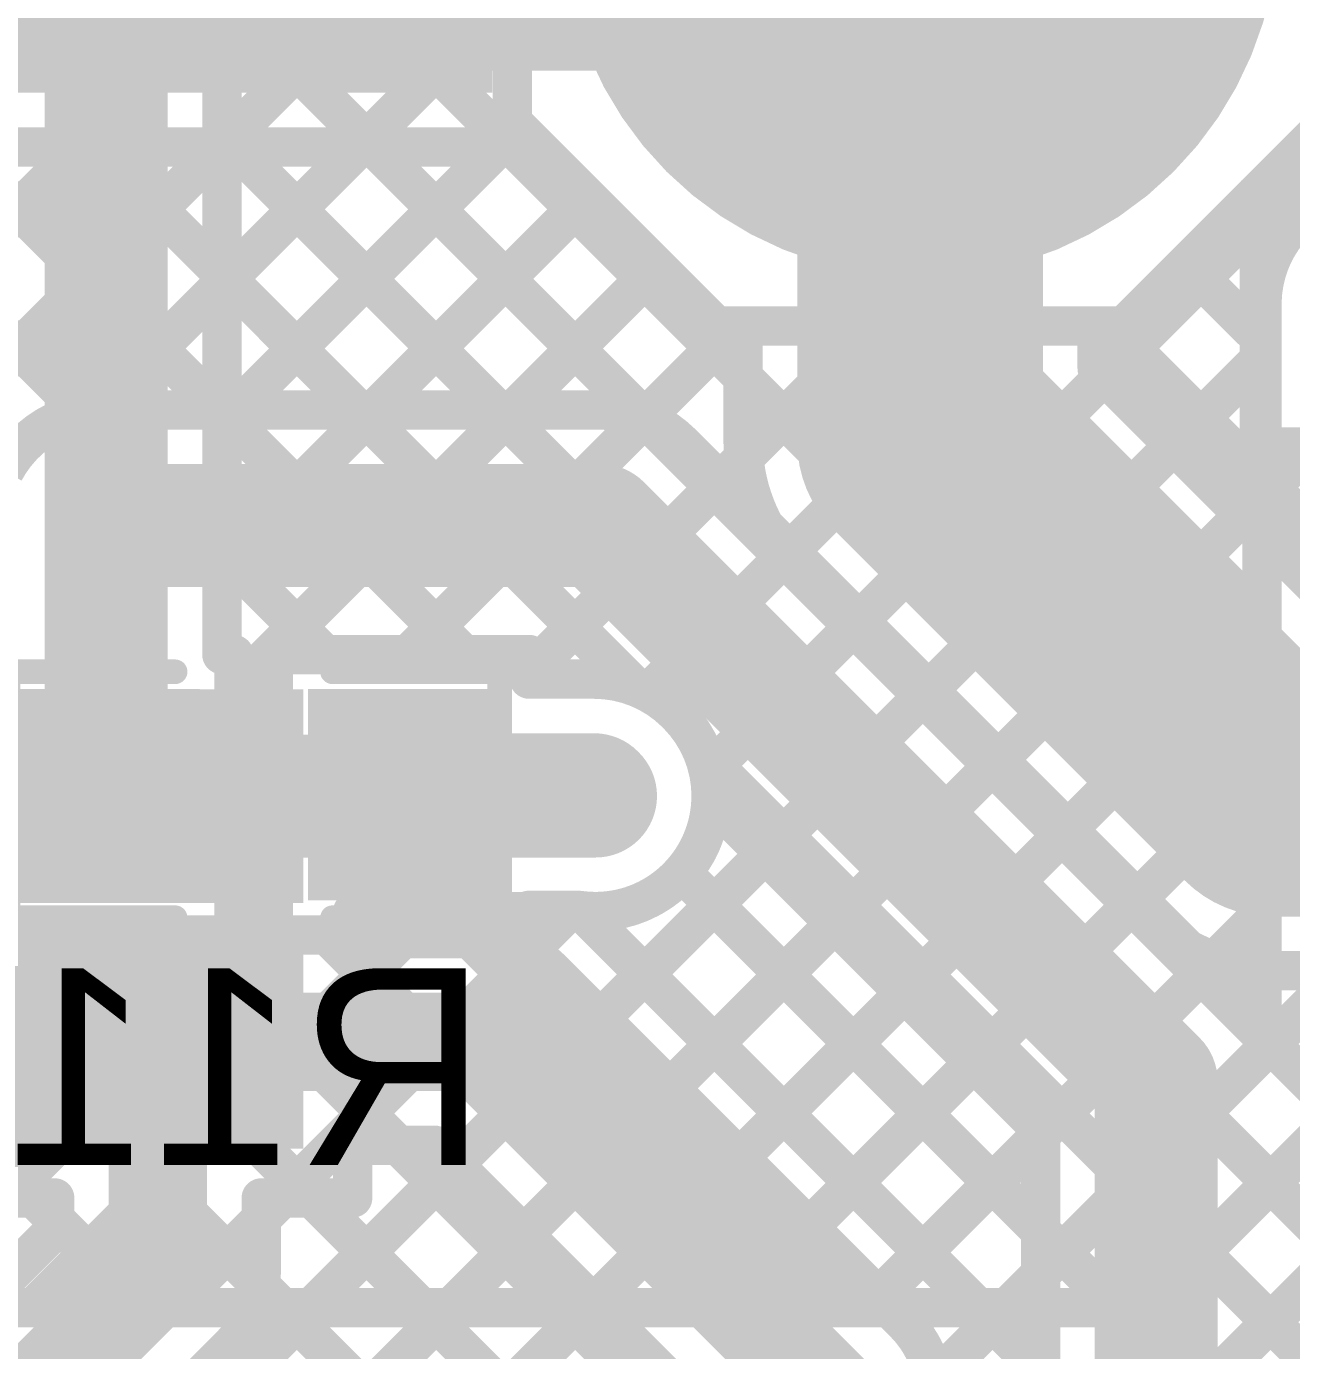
# Model space of a CAD drawing. Header units: millimetres. Extents: x 0.84 to 3.69, y 1.83 to 3.72.
# Drawn here: x 2.9573 to 3.2145, y 2.3843 to 2.6535 of the extents above; entities that cross this region are included whole.
import ezdxf

# ---------------------------------------------------------------- set-up
doc = ezdxf.new("R2010")
doc.units = ezdxf.units.MM
doc.header["$MEASUREMENT"] = 0
for name, color, linetype in [('BottomLayer', 5, 'Continuous'), ('BottomOverlay', 54, 'Continuous'), ('BottomPaste', 16, 'Continuous'), ('BottomSolder', 6, 'Continuous'), ('MultiLayer', 9, 'Continuous'), ('PadHoleLayer', 156, 'Continuous'), ('TopLayer', 1, 'Continuous'), ('TopOverlay', 2, 'Continuous'), ('TopPaste', 8, 'Continuous'), ('TopSolder', 216, 'Continuous'), ('ViaHoleLayer', 16, 'Continuous')]:
    doc.layers.add(name, color=color, linetype=linetype)

# ---------------------------------------------------------------- blocks, each defined once
blk = doc.blocks.new('PS2801C_1_F3_A_15')
at = {"layer": 'TopLayer'}
for points in [[(-0.14961, 0.00728), (-0.09843, 0.00728), (-0.14961, 0.04272), (-0.09843, 0.04272)], [(0.09843, 0.00728), (0.14961, 0.00728), (0.09843, 0.04272), (0.14961, 0.04272)], [(-0.14961, -0.04272), (-0.09843, -0.04272), (-0.14961, -0.00728), (-0.09843, -0.00728)], [(0.09843, -0.04272), (0.14961, -0.04272), (0.09843, -0.00728), (0.14961, -0.00728)]]:
    blk.add_solid(points, dxfattribs=at)
at = {"layer": 'TopOverlay'}
for points, const_width in [([(-0.14002, 0.053, 1), (-0.14843, 0.053, 1)], 0.005), ([(-0.07547, 0.057, 1), (-0.07297, 0.057, 1)], 0.0025), ([(0.07753, 0.057, 1), (0.08003, 0.057, 1)], 0.0025), ([(-0.14968, 0.053, 1), (-0.14718, 0.053, 1)], 0.0025), ([(-0.14127, 0.053, 1), (-0.13877, 0.053, 1)], 0.0025), ([(-0.07547, -0.057, 1), (-0.07297, -0.057, 1)], 0.0025), ([(0.07753, -0.057, 1), (0.08003, -0.057, 1)], 0.0025)]:
    blk.add_lwpolyline(points, format="xyb", close=True, dxfattribs=dict(at, const_width=const_width))
at = {"layer": 'TopOverlay', "const_width": 0.005}
for points in [[(-0.07422, 0.057), (0.07878, 0.057)], [(-0.07422, -0.057), (0.07878, -0.057)]]:
    blk.add_lwpolyline(points, dxfattribs=at)
at = {"layer": 'TopPaste'}
for points in [[(-0.14961, 0.00728), (-0.09843, 0.00728), (-0.14961, 0.04272), (-0.09843, 0.04272)], [(0.09843, 0.00728), (0.14961, 0.00728), (0.09843, 0.04272), (0.14961, 0.04272)], [(-0.14961, -0.04272), (-0.09843, -0.04272), (-0.14961, -0.00728), (-0.09843, -0.00728)], [(0.09843, -0.04272), (0.14961, -0.04272), (0.09843, -0.00728), (0.14961, -0.00728)]]:
    blk.add_solid(points, dxfattribs=at)
at = {"layer": 'TopSolder'}
for points in [[(-0.15361, 0.00328), (-0.09443, 0.00328), (-0.15361, 0.04672), (-0.09443, 0.04672)], [(0.09443, 0.00328), (0.15361, 0.00328), (0.09443, 0.04672), (0.15361, 0.04672)], [(-0.15361, -0.04672), (-0.09443, -0.04672), (-0.15361, -0.00328), (-0.09443, -0.00328)], [(0.09443, -0.04672), (0.15361, -0.04672), (0.09443, -0.00328), (0.15361, -0.00328)]]:
    blk.add_solid(points, dxfattribs=at)
blk = doc.blocks.new('PS2801C_1_F3_A_16')
at = {"layer": 'TopLayer'}
for points in [[(-0.14961, 0.00728), (-0.09843, 0.00728), (-0.14961, 0.04272), (-0.09843, 0.04272)], [(0.09843, 0.00728), (0.14961, 0.00728), (0.09843, 0.04272), (0.14961, 0.04272)], [(-0.14961, -0.04272), (-0.09843, -0.04272), (-0.14961, -0.00728), (-0.09843, -0.00728)], [(0.09843, -0.04272), (0.14961, -0.04272), (0.09843, -0.00728), (0.14961, -0.00728)]]:
    blk.add_solid(points, dxfattribs=at)
at = {"layer": 'TopOverlay'}
for points, const_width in [([(-0.14002, 0.053, 1), (-0.14843, 0.053, 1)], 0.005), ([(-0.07547, 0.057, 1), (-0.07297, 0.057, 1)], 0.0025), ([(0.07753, 0.057, 1), (0.08003, 0.057, 1)], 0.0025), ([(-0.14968, 0.053, 1), (-0.14718, 0.053, 1)], 0.0025), ([(-0.14127, 0.053, 1), (-0.13877, 0.053, 1)], 0.0025), ([(-0.07547, -0.057, 1), (-0.07297, -0.057, 1)], 0.0025), ([(0.07753, -0.057, 1), (0.08003, -0.057, 1)], 0.0025)]:
    blk.add_lwpolyline(points, format="xyb", close=True, dxfattribs=dict(at, const_width=const_width))
at = {"layer": 'TopOverlay', "const_width": 0.005}
for points in [[(-0.07422, 0.057), (0.07878, 0.057)], [(-0.07422, -0.057), (0.07878, -0.057)]]:
    blk.add_lwpolyline(points, dxfattribs=at)
at = {"layer": 'TopPaste'}
for points in [[(-0.14961, 0.00728), (-0.09843, 0.00728), (-0.14961, 0.04272), (-0.09843, 0.04272)], [(0.09843, 0.00728), (0.14961, 0.00728), (0.09843, 0.04272), (0.14961, 0.04272)], [(-0.14961, -0.04272), (-0.09843, -0.04272), (-0.14961, -0.00728), (-0.09843, -0.00728)], [(0.09843, -0.04272), (0.14961, -0.04272), (0.09843, -0.00728), (0.14961, -0.00728)]]:
    blk.add_solid(points, dxfattribs=at)
at = {"layer": 'TopSolder'}
for points in [[(-0.15361, 0.00328), (-0.09443, 0.00328), (-0.15361, 0.04672), (-0.09443, 0.04672)], [(0.09443, 0.00328), (0.15361, 0.00328), (0.09443, 0.04672), (0.15361, 0.04672)], [(-0.15361, -0.04672), (-0.09443, -0.04672), (-0.15361, -0.00328), (-0.09443, -0.00328)], [(0.09443, -0.04672), (0.15361, -0.04672), (0.09443, -0.00328), (0.15361, -0.00328)]]:
    blk.add_solid(points, dxfattribs=at)
blk = doc.blocks.new('R__0603_B_21')
at = {"layer": 'BottomLayer'}
for points in [[(-0.045, 0.0175), (-0.045, -0.0175), (-0.015, 0.0175), (-0.015, -0.0175)], [(0.015, 0.0175), (0.015, -0.0175), (0.045, 0.0175), (0.045, -0.0175)]]:
    blk.add_solid(points, dxfattribs=at)
at = {"layer": 'BottomOverlay', "const_width": 0.005}
for points in [[(-0.05, -0.025), (-0.05, 0.025)], [(-0.05, 0.025), (-0.016, 0.025)], [(0.016, 0.025), (0.05, 0.025)], [(0.05, -0.025), (0.05, 0.025)], [(-0.05, -0.025), (-0.016, -0.025)], [(0.016, -0.025), (0.05, -0.025)]]:
    blk.add_lwpolyline(points, dxfattribs=at)
at = {"layer": 'BottomOverlay', "const_width": 0.0025}
for points in [[(-0.05125, 0.025, 1), (-0.04875, 0.025, 1)], [(-0.05125, 0.025, 1), (-0.04875, 0.025, 1)], [(-0.01725, 0.025, 1), (-0.01475, 0.025, 1)], [(0.01475, 0.025, 1), (0.01725, 0.025, 1)], [(0.04875, 0.025, 1), (0.05125, 0.025, 1)], [(0.04875, 0.025, 1), (0.05125, 0.025, 1)], [(-0.05125, -0.025, 1), (-0.04875, -0.025, 1)], [(-0.05125, -0.025, 1), (-0.04875, -0.025, 1)], [(-0.01725, -0.025, 1), (-0.01475, -0.025, 1)], [(0.01475, -0.025, 1), (0.01725, -0.025, 1)], [(0.04875, -0.025, 1), (0.05125, -0.025, 1)], [(0.04875, -0.025, 1), (0.05125, -0.025, 1)]]:
    blk.add_lwpolyline(points, format="xyb", close=True, dxfattribs=at)
at = {"layer": 'BottomPaste'}
for points in [[(-0.045, 0.0175), (-0.045, -0.0175), (-0.015, 0.0175), (-0.015, -0.0175)], [(0.015, 0.0175), (0.015, -0.0175), (0.045, 0.0175), (0.045, -0.0175)]]:
    blk.add_solid(points, dxfattribs=at)
at = {"layer": 'BottomSolder'}
for points in [[(-0.049, 0.0215), (-0.049, -0.0215), (-0.011, 0.0215), (-0.011, -0.0215)], [(0.011, 0.0215), (0.011, -0.0215), (0.049, 0.0215), (0.049, -0.0215)]]:
    blk.add_solid(points, dxfattribs=at)

msp = doc.modelspace()

# ---------------------------------------------------------------- linework, layer by layer
at = {"layer": 'BottomLayer'}
for points, const_width in [([(2.97351, 2.552), (2.97351, 2.73127)], 0.025), ([(2.99701, 2.552), (2.99701, 2.70277)], 0.008), ([(3.01065, 2.70277), (3.0561, 2.65732)], 0.008), ([(3.0561, 2.63405), (3.0561, 2.70277)], 0.008), ([(3.139, 2.569), (3.139, 2.6755)], 0.05), ([(2.99701, 2.62931), (3.0561, 2.68841)], 0.008), ([(2.99701, 2.68813), (3.103, 2.58214)], 0.008), ([(2.99701, 2.60103), (3.0561, 2.66012)], 0.008), ([(2.99701, 2.65984), (3.32485, 2.332)], 0.008), ([(2.99701, 2.57274), (3.05721, 2.63294)], 0.008), ([(3.0561, 2.63405), (3.09755, 2.5926)], 0.008), ([(2.99701, 2.63156), (3.29936, 2.32921)], 0.008), ([(2.99701, 2.54446), (3.07135, 2.6188)], 0.008), ([(3.18045, 2.5926), (3.208, 2.62015)], 0.008), ([(3.208, 2.568), (3.208, 2.62015)], 0.008), ([(3.17644, 2.58247), (3.208, 2.61403)], 0.008), ([(3.19306, 2.60521), (3.208, 2.59028)], 0.008), ([(2.99701, 2.60328), (3.08103, 2.51926)], 0.008), ([(2.99951, 2.51868), (3.08549, 2.60466)], 0.008), ([(3.03489, 2.52577), (3.10172, 2.5926)], 0.008), ([(3.09755, 2.5926), (3.103, 2.5926)], 0.008), ([(3.103, 2.569), (3.103, 2.5926)], 0.008), ([(3.175, 2.5926), (3.18045, 2.5926)], 0.008), ([(3.175, 2.58391), (3.175, 2.5926)], 0.008), ([(3.17739, 2.5926), (3.23649, 2.5335)], 0.008), ([(3.139, 2.569), (3.2105, 2.4975)], 0.05), ([(3.175, 2.58391), (3.22541, 2.5335)], 0.008), ([(3.19058, 2.56833), (3.208, 2.58574)], 0.008), ([(2.99701, 2.57499), (3.04623, 2.52577)], 0.008), ([(3.20473, 2.55419), (3.21854, 2.568)], 0.008), ([(3.208, 2.568), (3.293, 2.568)], 0.008), ([(3.05951, 2.52211), (3.10315, 2.56574)], 0.008), ([(2.97351, 2.49727), (2.97351, 2.552)], 0.025), ([(2.99701, 2.52577), (2.99701, 2.552)], 0.008), ([(2.99701, 2.54671), (3.01795, 2.52577)], 0.008), ([(3.08373, 2.51804), (3.11148, 2.54579)], 0.008), ([(3.11359, 2.5435), (3.185, 2.47209)], 0.008), ([(3.09596, 2.50199), (3.12553, 2.53156)], 0.008), ([(2.99951, 2.46877), (2.99951, 2.52577)], 0.008), ([(3.00751, 2.52577), (3.05951, 2.52577)], 0.008), ([(3.00751, 2.46877), (3.00751, 2.52577)], 0.008), ([(3.05951, 2.52077), (3.05951, 2.52577)], 0.008), ([(3.05951, 2.52077), (3.07273, 2.52077)], 0.008), ([(2.99951, 2.51592), (3.00751, 2.50792)], 0.008), ([(3.01526, 2.393), (3.13967, 2.51742)], 0.008), ([(3.2105, 2.4975), (3.431, 2.4975)], 0.05), ([(3.03351, 2.49727), (3.07273, 2.49727)], 0.025), ([(3.07273, 2.49727), (3.073, 2.497)], 0.025), ([(3.09499, 2.5053), (3.27129, 2.32899)], 0.008), ([(3.04354, 2.393), (3.15381, 2.50327)], 0.008), ([(2.99951, 2.49039), (3.00751, 2.49839)], 0.008), ([(3.07182, 2.393), (3.16796, 2.48913)], 0.008), ([(2.99951, 2.48764), (3.00751, 2.47964)], 0.008), ([(3.09059, 2.48141), (3.179, 2.393)], 0.008), ([(2.98697, 2.393), (3.06774, 2.47377)], 0.008), ([(3.05951, 2.47377), (3.06944, 2.47377)], 0.008), ([(3.05951, 2.46877), (3.05951, 2.47377)], 0.008), ([(3.07003, 2.47369), (3.15072, 2.393)], 0.008), ([(3.10011, 2.393), (3.1821, 2.47499)], 0.008), ([(2.9304, 2.393), (3.00751, 2.47011)], 0.008), ([(2.95732, 2.46877), (2.99951, 2.46877)], 0.008), ([(2.95869, 2.393), (3.03446, 2.46877)], 0.008), ([(2.96181, 2.46877), (3.03758, 2.393)], 0.008), ([(2.96618, 2.45706), (2.97789, 2.46877)], 0.008), ([(2.99009, 2.46877), (3.06586, 2.393)], 0.008), ([(3.00751, 2.46877), (3.05951, 2.46877)], 0.008), ([(3.01838, 2.46877), (3.09415, 2.393)], 0.008), ([(3.04666, 2.46877), (3.12243, 2.393)], 0.008), ([(3.12839, 2.393), (3.19883, 2.46344)], 0.008), ([(3.15668, 2.393), (3.22518, 2.4615)], 0.008), ([(3.18412, 2.39216), (3.25346, 2.4615)], 0.008), ([(3.19944, 2.37919), (3.28175, 2.4615)], 0.008), ([(3.2105, 2.4615), (3.41144, 2.4615)], 0.008), ([(2.94202, 2.44798), (2.96383, 2.44798)], 0.01), ([(2.96535, 2.43695), (3.0093, 2.393)], 0.008), ([(2.95043, 2.42358), (2.98101, 2.393)], 0.008), ([(2.75137, 2.393), (3.179, 2.393)], 0.008), ([(3.19033, 2.3883), (3.25093, 2.32769)], 0.008)]:
    msp.add_lwpolyline(points, dxfattribs=dict(at, const_width=const_width))
for points, const_width in [([(3.10455, 2.6755, 1), (3.17345, 2.6755, 1)], 0.0689), ([(3.1265, 2.6755, 1), (3.1515, 2.6755, 1)], 0.025), ([(3.0541, 2.65732, 1), (3.0581, 2.65732, 1)], 0.004), ([(3.0541, 2.63405, 1), (3.0581, 2.63405, 1)], 0.004), ([(3.0541, 2.63405, 1), (3.0581, 2.63405, 1)], 0.004), ([(3.05521, 2.63294, 1), (3.05921, 2.63294, 1)], 0.004), ([(2.99501, 2.63156, 1), (2.99901, 2.63156, 1)], 0.004), ([(2.99501, 2.62931, 1), (2.99901, 2.62931, 1)], 0.004), ([(3.06935, 2.6188, 1), (3.07335, 2.6188, 1)], 0.004), ([(3.206, 2.62015, 1), (3.21, 2.62015, 1)], 0.004), ([(3.206, 2.62015, 1), (3.21, 2.62015, 1)], 0.004), ([(3.206, 2.61403, 1), (3.21, 2.61403, 1)], 0.004), ([(3.19106, 2.60521, 1), (3.19506, 2.60521, 1)], 0.004), ([(2.99501, 2.60328, 1), (2.99901, 2.60328, 1)], 0.004), ([(3.08349, 2.60466, 1), (3.08749, 2.60466, 1)], 0.004), ([(2.99501, 2.60103, 1), (2.99901, 2.60103, 1)], 0.004), ([(3.09555, 2.5926, 1), (3.09955, 2.5926, 1)], 0.004), ([(3.09555, 2.5926, 1), (3.09955, 2.5926, 1)], 0.004), ([(3.09972, 2.5926, 1), (3.10372, 2.5926, 1)], 0.004), ([(3.101, 2.5926, 1), (3.105, 2.5926, 1)], 0.004), ([(3.101, 2.5926, 1), (3.105, 2.5926, 1)], 0.004), ([(3.173, 2.5926, 1), (3.177, 2.5926, 1)], 0.004), ([(3.173, 2.5926, 1), (3.177, 2.5926, 1)], 0.004), ([(3.17539, 2.5926, 1), (3.17939, 2.5926, 1)], 0.004), ([(3.17845, 2.5926, 1), (3.18245, 2.5926, 1)], 0.004), ([(3.17845, 2.5926, 1), (3.18245, 2.5926, 1)], 0.004), ([(3.1265, 2.569, 1), (3.1515, 2.569, 1)], 0.025), ([(3.1265, 2.569, 1), (3.1515, 2.569, 1)], 0.025), ([(3.206, 2.59028, 1), (3.21, 2.59028, 1)], 0.004), ([(3.173, 2.58391, 1), (3.177, 2.58391, 1)], 0.004), ([(3.173, 2.58391, 1), (3.177, 2.58391, 1)], 0.004), ([(3.206, 2.58574, 1), (3.21, 2.58574, 1)], 0.004), ([(3.101, 2.58214, 1), (3.105, 2.58214, 1)], 0.004), ([(3.17444, 2.58247, 1), (3.17844, 2.58247, 1)], 0.004), ([(2.99501, 2.57499, 1), (2.99901, 2.57499, 1)], 0.004), ([(2.99501, 2.57274, 1), (2.99901, 2.57274, 1)], 0.004), ([(3.101, 2.569, 1), (3.105, 2.569, 1)], 0.004), ([(3.101, 2.569, 1), (3.105, 2.569, 1)], 0.004), ([(3.101, 2.569, 1), (3.105, 2.569, 1)], 0.004), ([(3.18858, 2.56833, 1), (3.19258, 2.56833, 1)], 0.004), ([(3.206, 2.568, 1), (3.21, 2.568, 1)], 0.004), ([(3.206, 2.568, 1), (3.21, 2.568, 1)], 0.004), ([(3.10115, 2.56574, 1), (3.10515, 2.56574, 1)], 0.004), ([(2.96726, 2.552, 1), (2.97976, 2.552, 1)], 0.0125), ([(2.96726, 2.552, 1), (2.97976, 2.552, 1)], 0.0125), ([(2.9676, 2.552, 1), (2.97942, 2.552, 1)], 0.01181), ([(3.20273, 2.55419, 1), (3.20673, 2.55419, 1)], 0.004), ([(2.99501, 2.552, 1), (2.99901, 2.552, 1)], 0.004), ([(2.99501, 2.552, 1), (2.99901, 2.552, 1)], 0.004), ([(2.99501, 2.54671, 1), (2.99901, 2.54671, 1)], 0.004), ([(3.10948, 2.54579, 1), (3.11348, 2.54579, 1)], 0.004), ([(2.99501, 2.54446, 1), (2.99901, 2.54446, 1)], 0.004), ([(3.11154, 2.54354, 1), (3.11554, 2.54354, 1)], 0.004), ([(3.11159, 2.5435, 1), (3.11559, 2.5435, 1)], 0.004), ([(3.11159, 2.5435, 1), (3.11559, 2.5435, 1)], 0.004), ([(3.12353, 2.53156, 1), (3.12753, 2.53156, 1)], 0.004), ([(2.99501, 2.52577, 1), (2.99901, 2.52577, 1)], 0.004), ([(2.99751, 2.52577, 1), (3.00151, 2.52577, 1)], 0.004), ([(3.00551, 2.52577, 1), (3.00951, 2.52577, 1)], 0.004), ([(3.00551, 2.52577, 1), (3.00951, 2.52577, 1)], 0.004), ([(3.01595, 2.52577, 1), (3.01995, 2.52577, 1)], 0.004), ([(3.03289, 2.52577, 1), (3.03689, 2.52577, 1)], 0.004), ([(3.04423, 2.52577, 1), (3.04823, 2.52577, 1)], 0.004), ([(3.05751, 2.52577, 1), (3.06151, 2.52577, 1)], 0.004), ([(3.05751, 2.52577, 1), (3.06151, 2.52577, 1)], 0.004), ([(3.05751, 2.52211, 1), (3.06151, 2.52211, 1)], 0.004), ([(2.99751, 2.51868, 1), (3.00151, 2.51868, 1)], 0.004), ([(3.05751, 2.52077, 1), (3.06151, 2.52077, 1)], 0.004), ([(3.05751, 2.52077, 1), (3.06151, 2.52077, 1)], 0.004), ([(3.07073, 2.52077, 1), (3.07473, 2.52077, 1)], 0.004), ([(3.07073, 2.52077, 1), (3.07473, 2.52077, 1)], 0.004), ([(3.07073, 2.52077, 1), (3.07473, 2.52077, 1)], 0.004), ([(3.07903, 2.51926, 1), (3.08303, 2.51926, 1)], 0.004), ([(2.99751, 2.51592, 1), (3.00151, 2.51592, 1)], 0.004), ([(3.08173, 2.51804, 1), (3.08573, 2.51804, 1)], 0.004), ([(3.13767, 2.51742, 1), (3.14167, 2.51742, 1)], 0.004), ([(3.198, 2.4975, 1), (3.223, 2.4975, 1)], 0.025), ([(3.198, 2.4975, 1), (3.223, 2.4975, 1)], 0.025), ([(3.08735, 2.51389, 1), (3.09135, 2.51389, 1)], 0.004), ([(3.08735, 2.51389, 1), (3.09135, 2.51389, 1)], 0.004), ([(3.08762, 2.51362, 1), (3.09162, 2.51362, 1)], 0.004), ([(3.00551, 2.50792, 1), (3.00951, 2.50792, 1)], 0.004), ([(2.96726, 2.49727, 1), (2.97976, 2.49727, 1)], 0.0125), ([(3.02726, 2.49727, 1), (3.03976, 2.49727, 1)], 0.0125), ([(3.06648, 2.49727, 1), (3.07898, 2.49727, 1)], 0.0125), ([(3.06648, 2.49727, 1), (3.07898, 2.49727, 1)], 0.0125), ([(3.06675, 2.497, 1), (3.07925, 2.497, 1)], 0.0125), ([(3.09299, 2.5053, 1), (3.09699, 2.5053, 1)], 0.004), ([(3.06709, 2.497, 1), (3.07891, 2.497, 1)], 0.01181), ([(3.15181, 2.50327, 1), (3.15581, 2.50327, 1)], 0.004), ([(3.09396, 2.50199, 1), (3.09796, 2.50199, 1)], 0.004), ([(3.00551, 2.49839, 1), (3.00951, 2.49839, 1)], 0.004), ([(3.0945, 2.497, 1), (3.0985, 2.497, 1)], 0.004), ([(3.0945, 2.497, 1), (3.0985, 2.497, 1)], 0.004), ([(2.99751, 2.49039, 1), (3.00151, 2.49039, 1)], 0.004), ([(3.16596, 2.48913, 1), (3.16996, 2.48913, 1)], 0.004), ([(2.99751, 2.48764, 1), (3.00151, 2.48764, 1)], 0.004), ([(3.08859, 2.48141, 1), (3.09259, 2.48141, 1)], 0.004), ([(3.00551, 2.47964, 1), (3.00951, 2.47964, 1)], 0.004), ([(3.05751, 2.47377, 1), (3.06151, 2.47377, 1)], 0.004), ([(3.05751, 2.47377, 1), (3.06151, 2.47377, 1)], 0.004), ([(3.06574, 2.47377, 1), (3.06974, 2.47377, 1)], 0.004), ([(3.06744, 2.47377, 1), (3.07144, 2.47377, 1)], 0.004), ([(3.06744, 2.47377, 1), (3.07144, 2.47377, 1)], 0.004), ([(3.06803, 2.47369, 1), (3.07203, 2.47369, 1)], 0.004), ([(3.1801, 2.47499, 1), (3.1841, 2.47499, 1)], 0.004), ([(3.183, 2.47209, 1), (3.187, 2.47209, 1)], 0.004), ([(3.183, 2.47209, 1), (3.187, 2.47209, 1)], 0.004), ([(3.18304, 2.47204, 1), (3.18704, 2.47204, 1)], 0.004), ([(2.95532, 2.46877, 1), (2.95932, 2.46877, 1)], 0.004), ([(2.95532, 2.46877, 1), (2.95932, 2.46877, 1)], 0.004), ([(2.95981, 2.46877, 1), (2.96381, 2.46877, 1)], 0.004), ([(2.97589, 2.46877, 1), (2.97989, 2.46877, 1)], 0.004), ([(2.98809, 2.46877, 1), (2.99209, 2.46877, 1)], 0.004), ([(2.99751, 2.46877, 1), (3.00151, 2.46877, 1)], 0.004), ([(2.99751, 2.46877, 1), (3.00151, 2.46877, 1)], 0.004), ([(3.00551, 2.47011, 1), (3.00951, 2.47011, 1)], 0.004), ([(3.00551, 2.46877, 1), (3.00951, 2.46877, 1)], 0.004), ([(3.00551, 2.46877, 1), (3.00951, 2.46877, 1)], 0.004), ([(3.01638, 2.46877, 1), (3.02038, 2.46877, 1)], 0.004), ([(3.03246, 2.46877, 1), (3.03646, 2.46877, 1)], 0.004), ([(3.04466, 2.46877, 1), (3.04866, 2.46877, 1)], 0.004), ([(3.05751, 2.46877, 1), (3.06151, 2.46877, 1)], 0.004), ([(3.05751, 2.46877, 1), (3.06151, 2.46877, 1)], 0.004), ([(3.19684, 2.46344, 1), (3.20084, 2.46344, 1)], 0.004), ([(3.2085, 2.4615, 1), (3.2125, 2.4615, 1)], 0.004), ([(3.2085, 2.4615, 1), (3.2125, 2.4615, 1)], 0.004), ([(3.2085, 2.4615, 1), (3.2125, 2.4615, 1)], 0.004), ([(2.96418, 2.45706, 1), (2.96818, 2.45706, 1)], 0.004), ([(2.96133, 2.44798, 1), (2.96633, 2.44798, 1)], 0.005), ([(2.96583, 2.44798, 1), (2.96983, 2.44798, 1)], 0.004), ([(2.96583, 2.44798, 1), (2.96983, 2.44798, 1)], 0.004), ([(2.96335, 2.43695, 1), (2.96735, 2.43695, 1)], 0.004), ([(2.95669, 2.393, 1), (2.96069, 2.393, 1)], 0.004), ([(2.97901, 2.393, 1), (2.98301, 2.393, 1)], 0.004), ([(2.98497, 2.393, 1), (2.98897, 2.393, 1)], 0.004), ([(3.0073, 2.393, 1), (3.0113, 2.393, 1)], 0.004), ([(3.01326, 2.393, 1), (3.01726, 2.393, 1)], 0.004), ([(3.03558, 2.393, 1), (3.03958, 2.393, 1)], 0.004), ([(3.04154, 2.393, 1), (3.04554, 2.393, 1)], 0.004), ([(3.06386, 2.393, 1), (3.06786, 2.393, 1)], 0.004), ([(3.06982, 2.393, 1), (3.07382, 2.393, 1)], 0.004), ([(3.09215, 2.393, 1), (3.09615, 2.393, 1)], 0.004), ([(3.09811, 2.393, 1), (3.10211, 2.393, 1)], 0.004), ([(3.12043, 2.393, 1), (3.12443, 2.393, 1)], 0.004), ([(3.12639, 2.393, 1), (3.13039, 2.393, 1)], 0.004), ([(3.14872, 2.393, 1), (3.15272, 2.393, 1)], 0.004), ([(3.15468, 2.393, 1), (3.15868, 2.393, 1)], 0.004), ([(3.177, 2.393, 1), (3.181, 2.393, 1)], 0.004), ([(3.177, 2.393, 1), (3.181, 2.393, 1)], 0.004), ([(3.177, 2.393, 1), (3.181, 2.393, 1)], 0.004), ([(3.177, 2.393, 1), (3.181, 2.393, 1)], 0.004), ([(3.18212, 2.39216, 1), (3.18612, 2.39216, 1)], 0.004), ([(3.18831, 2.38831, 1), (3.19231, 2.38831, 1)], 0.004), ([(3.18833, 2.3883, 1), (3.19233, 2.3883, 1)], 0.004), ([(3.18833, 2.3883, 1), (3.19233, 2.3883, 1)], 0.004)]:
    msp.add_lwpolyline(points, format="xyb", close=True, dxfattribs=dict(at, const_width=const_width))
at = {"layer": 'BottomLayer', "const_width": 0.008}
for points in [[(3.11354, 2.54354, -0.198912), (3.103, 2.569)], [(3.11359, 2.5435, -0.199396), (3.103, 2.569)], [(3.07273, 2.52077, -0.198912), (3.08935, 2.51389)], [(3.07273, 2.52077, -0.198912), (3.08935, 2.51389)], [(3.08962, 2.51362, -0.198912), (3.0965, 2.497)], [(3.0965, 2.497, -0.459438), (3.06944, 2.47377)], [(3.2105, 2.4615, -0.199396), (3.185, 2.47209)], [(3.2105, 2.4615, -0.198912), (3.18504, 2.47204)], [(2.95732, 2.46877, -0.238456), (2.96783, 2.44798)], [(2.96783, 2.44798, -0.522084), (2.93307, 2.42377)], [(3.179, 2.393, -0.199231), (3.19033, 2.3883)], [(3.179, 2.393, -0.198912), (3.19031, 2.38831)]]:
    msp.add_lwpolyline(points, format="xyb", dxfattribs=at)
at = {"layer": 'BottomSolder'}
for points, const_width in [([(3.10255, 2.6755, 1), (3.17545, 2.6755, 1)], 0.0729), ([(2.96856, 2.552, 1), (2.97846, 2.552, 1)], 0.00991), ([(3.06805, 2.497, 1), (3.07795, 2.497, 1)], 0.00991)]:
    msp.add_lwpolyline(points, format="xyb", close=True, dxfattribs=dict(at, const_width=const_width))
at = {"layer": 'MultiLayer'}
for points, const_width in [([(3.10455, 2.6755, 1), (3.17345, 2.6755, 1)], 0.0689), ([(2.9676, 2.552, 1), (2.97942, 2.552, 1)], 0.01181), ([(3.06709, 2.497, 1), (3.07891, 2.497, 1)], 0.01181)]:
    msp.add_lwpolyline(points, format="xyb", close=True, dxfattribs=dict(at, const_width=const_width))
at = {"layer": 'PadHoleLayer', "const_width": 0.04921}
msp.add_lwpolyline([(3.11439, 2.6755, 1), (3.16361, 2.6755, 1)], format="xyb", close=True, dxfattribs=at)
at = {"layer": 'TopLayer'}
for points, const_width in [([(3.10455, 2.6755, 1), (3.17345, 2.6755, 1)], 0.0689), ([(2.98302, 2.6695, 1), (3.00802, 2.6695, 1)], 0.025), ([(3.1265, 2.6695, 1), (3.1515, 2.6695, 1)], 0.025), ([(2.96641, 2.629, 1), (2.97041, 2.629, 1)], 0.004), ([(2.96929, 2.629, 1), (2.97329, 2.629, 1)], 0.004), ([(2.9947, 2.629, 1), (2.9987, 2.629, 1)], 0.004), ([(2.99757, 2.629, 1), (3.00157, 2.629, 1)], 0.004), ([(3.02298, 2.629, 1), (3.02698, 2.629, 1)], 0.004), ([(3.02585, 2.629, 1), (3.02985, 2.629, 1)], 0.004), ([(3.05127, 2.629, 1), (3.05527, 2.629, 1)], 0.004), ([(3.05414, 2.629, 1), (3.05814, 2.629, 1)], 0.004), ([(3.05915, 2.629, 1), (3.06315, 2.629, 1)], 0.004), ([(3.05915, 2.629, 1), (3.06315, 2.629, 1)], 0.004), ([(3.06935, 2.6188, 1), (3.07335, 2.6188, 1)], 0.004), ([(3.2052, 2.61936, 1), (3.2092, 2.61936, 1)], 0.004), ([(3.21338, 2.61362, 1), (3.21738, 2.61362, 1)], 0.004), ([(3.2134, 2.61363, 1), (3.2174, 2.61363, 1)], 0.004), ([(3.2134, 2.61363, 1), (3.2174, 2.61363, 1)], 0.004), ([(3.21221, 2.61235, 1), (3.21621, 2.61235, 1)], 0.004), ([(3.19106, 2.60521, 1), (3.19506, 2.60521, 1)], 0.004), ([(3.08349, 2.60466, 1), (3.08749, 2.60466, 1)], 0.004), ([(3.1365, 2.5966, 1), (3.1415, 2.5966, 1)], 0.005), ([(3.2065, 2.597, 1), (3.2105, 2.597, 1)], 0.004), ([(3.2065, 2.597, 1), (3.2105, 2.597, 1)], 0.004), ([(3.2065, 2.597, 1), (3.2105, 2.597, 1)], 0.004), ([(3.09555, 2.5926, 1), (3.09955, 2.5926, 1)], 0.004), ([(3.09555, 2.5926, 1), (3.09955, 2.5926, 1)], 0.004), ([(3.09972, 2.5926, 1), (3.10372, 2.5926, 1)], 0.004), ([(3.11882, 2.5926, 1), (3.12282, 2.5926, 1)], 0.004), ([(3.128, 2.5926, 1), (3.132, 2.5926, 1)], 0.004), ([(3.14711, 2.5926, 1), (3.15111, 2.5926, 1)], 0.004), ([(3.15629, 2.5926, 1), (3.16029, 2.5926, 1)], 0.004), ([(3.17539, 2.5926, 1), (3.17939, 2.5926, 1)], 0.004), ([(3.17845, 2.5926, 1), (3.18245, 2.5926, 1)], 0.004), ([(3.17845, 2.5926, 1), (3.18245, 2.5926, 1)], 0.004), ([(3.2065, 2.58978, 1), (3.2105, 2.58978, 1)], 0.004), ([(3.2065, 2.58624, 1), (3.2105, 2.58624, 1)], 0.004), ([(2.96938, 2.5754, 1), (2.97338, 2.5754, 1)], 0.004), ([(2.97151, 2.5755, 1), (2.97551, 2.5755, 1)], 0.004), ([(2.97151, 2.5755, 1), (2.97551, 2.5755, 1)], 0.004), ([(2.9945, 2.5755, 1), (2.9985, 2.5755, 1)], 0.004), ([(2.99777, 2.5755, 1), (3.00177, 2.5755, 1)], 0.004), ([(3.02279, 2.5755, 1), (3.02679, 2.5755, 1)], 0.004), ([(3.02605, 2.5755, 1), (3.03005, 2.5755, 1)], 0.004), ([(3.05107, 2.5755, 1), (3.05507, 2.5755, 1)], 0.004), ([(3.05433, 2.5755, 1), (3.05833, 2.5755, 1)], 0.004), ([(3.072, 2.5755, 1), (3.076, 2.5755, 1)], 0.004), ([(3.072, 2.5755, 1), (3.076, 2.5755, 1)], 0.004), ([(3.072, 2.5755, 1), (3.076, 2.5755, 1)], 0.004), ([(2.96671, 2.57501, 1), (2.97071, 2.57501, 1)], 0.004), ([(3.08088, 2.57376, 1), (3.08488, 2.57376, 1)], 0.004), ([(3.08125, 2.5736, 1), (3.08525, 2.5736, 1)], 0.004), ([(3.08862, 2.56862, 1), (3.09262, 2.56862, 1)], 0.004), ([(3.08863, 2.5686, 1), (3.09263, 2.5686, 1)], 0.004), ([(3.08863, 2.5686, 1), (3.09263, 2.5686, 1)], 0.004), ([(2.96726, 2.552, 1), (2.97976, 2.552, 1)], 0.0125), ([(2.9676, 2.552, 1), (2.97942, 2.552, 1)], 0.01181), ([(3.06775, 2.552, 1), (3.08025, 2.552, 1)], 0.0125), ([(3.06775, 2.552, 1), (3.08025, 2.552, 1)], 0.0125), ([(3.09632, 2.56092, 1), (3.10032, 2.56092, 1)], 0.004), ([(3.2065, 2.56149, 1), (3.2105, 2.56149, 1)], 0.004), ([(3.2065, 2.55796, 1), (3.2105, 2.55796, 1)], 0.004), ([(3.11046, 2.54677, 1), (3.11446, 2.54677, 1)], 0.004), ([(3.1246, 2.53263, 1), (3.1286, 2.53263, 1)], 0.004), ([(3.2065, 2.53321, 1), (3.2105, 2.53321, 1)], 0.004), ([(3.2065, 2.52968, 1), (3.2105, 2.52968, 1)], 0.004), ([(3.13874, 2.51849, 1), (3.14274, 2.51849, 1)], 0.004), ([(2.94375, 2.497, 1), (2.95625, 2.497, 1)], 0.0125), ([(2.94375, 2.497, 1), (2.95625, 2.497, 1)], 0.0125), ([(2.97777, 2.497, 1), (2.99027, 2.497, 1)], 0.0125), ([(2.97877, 2.497, 1), (2.99127, 2.497, 1)], 0.0125), ([(3.06675, 2.497, 1), (3.07925, 2.497, 1)], 0.0125), ([(3.06709, 2.497, 1), (3.07891, 2.497, 1)], 0.01181), ([(3.15289, 2.50435, 1), (3.15689, 2.50435, 1)], 0.004), ([(3.2065, 2.50492, 1), (3.2105, 2.50492, 1)], 0.004), ([(3.2065, 2.50139, 1), (3.2105, 2.50139, 1)], 0.004), ([(3.09449, 2.49628, 1), (3.09849, 2.49628, 1)], 0.004), ([(3.09449, 2.49628, 1), (3.09849, 2.49628, 1)], 0.004), ([(3.16703, 2.4902, 1), (3.17103, 2.4902, 1)], 0.004), ([(3.10551, 2.48526, 1), (3.10951, 2.48526, 1)], 0.004), ([(3.08859, 2.48141, 1), (3.09259, 2.48141, 1)], 0.004), ([(3.18117, 2.47606, 1), (3.18517, 2.47606, 1)], 0.004), ([(3.2065, 2.47664, 1), (3.2105, 2.47664, 1)], 0.004), ([(3.02161, 2.4735, 1), (3.02561, 2.4735, 1)], 0.004), ([(3.02161, 2.4735, 1), (3.02561, 2.4735, 1)], 0.004), ([(3.03719, 2.4735, 1), (3.04119, 2.4735, 1)], 0.004), ([(3.03993, 2.4735, 1), (3.04393, 2.4735, 1)], 0.004), ([(3.06547, 2.4735, 1), (3.06947, 2.4735, 1)], 0.004), ([(3.06822, 2.4735, 1), (3.07222, 2.4735, 1)], 0.004), ([(3.071, 2.4735, 1), (3.075, 2.4735, 1)], 0.004), ([(3.071, 2.4735, 1), (3.075, 2.4735, 1)], 0.004), ([(3.2065, 2.47311, 1), (3.2105, 2.47311, 1)], 0.004), ([(3.11965, 2.47111, 1), (3.12365, 2.47111, 1)], 0.004), ([(3.02161, 2.468, 1), (3.02561, 2.468, 1)], 0.004), ([(3.02161, 2.468, 1), (3.02561, 2.468, 1)], 0.004), ([(3.03169, 2.468, 1), (3.03569, 2.468, 1)], 0.004), ([(3.04543, 2.468, 1), (3.04943, 2.468, 1)], 0.004), ([(3.047, 2.468, 1), (3.051, 2.468, 1)], 0.004), ([(3.047, 2.468, 1), (3.051, 2.468, 1)], 0.004), ([(3.047, 2.468, 1), (3.051, 2.468, 1)], 0.004), ([(3.05728, 2.46531, 1), (3.06128, 2.46531, 1)], 0.004), ([(3.06185, 2.46185, 1), (3.06585, 2.46185, 1)], 0.004), ([(3.06188, 2.46181, 1), (3.06588, 2.46181, 1)], 0.004), ([(3.06188, 2.46181, 1), (3.06588, 2.46181, 1)], 0.004), ([(3.19531, 2.46192, 1), (3.19931, 2.46192, 1)], 0.004), ([(3.1338, 2.45697, 1), (3.1378, 2.45697, 1)], 0.004), ([(2.97775, 2.447, 1), (2.99025, 2.447, 1)], 0.0125), ([(3.2016, 2.45563, 1), (3.2056, 2.45563, 1)], 0.004), ([(3.2016, 2.45563, 1), (3.2056, 2.45563, 1)], 0.004), ([(3.20162, 2.45562, 1), (3.20562, 2.45562, 1)], 0.004), ([(2.97902, 2.447, 1), (2.98902, 2.447, 1)], 0.01), ([(2.97902, 2.447, 1), (2.98902, 2.447, 1)], 0.01), ([(3.044, 2.447, 1), (3.054, 2.447, 1)], 0.01), ([(3.044, 2.447, 1), (3.054, 2.447, 1)], 0.01), ([(3.07198, 2.45172, 1), (3.07598, 2.45172, 1)], 0.004), ([(3.18075, 2.439, 1), (3.19325, 2.439, 1)], 0.0125), ([(3.18075, 2.439, 1), (3.19325, 2.439, 1)], 0.0125), ([(3.2065, 2.44849, 1), (3.2105, 2.44849, 1)], 0.004), ([(3.2065, 2.44849, 1), (3.2105, 2.44849, 1)], 0.004), ([(3.2065, 2.44849, 1), (3.2105, 2.44849, 1)], 0.004), ([(3.14794, 2.44283, 1), (3.15194, 2.44283, 1)], 0.004), ([(3.08612, 2.43758, 1), (3.09012, 2.43758, 1)], 0.004), ([(3.1615, 2.42927, 1), (3.1655, 2.42927, 1)], 0.004), ([(3.1615, 2.42927, 1), (3.1655, 2.42927, 1)], 0.004), ([(3.1615, 2.42811, 1), (3.1655, 2.42811, 1)], 0.004), ([(3.02161, 2.426, 1), (3.02561, 2.426, 1)], 0.004), ([(3.02161, 2.426, 1), (3.02561, 2.426, 1)], 0.004), ([(3.03086, 2.426, 1), (3.03486, 2.426, 1)], 0.004), ([(3.0383, 2.426, 1), (3.0423, 2.426, 1)], 0.004), ([(3.0383, 2.426, 1), (3.0423, 2.426, 1)], 0.004), ([(3.04228, 2.42202, 1), (3.04628, 2.42202, 1)], 0.004), ([(3.10026, 2.42344, 1), (3.10426, 2.42344, 1)], 0.004), ([(2.95673, 2.41528, 1), (2.96073, 2.41528, 1)], 0.004), ([(2.96102, 2.41528, 1), (2.96502, 2.41528, 1)], 0.004), ([(2.96102, 2.41528, 1), (2.96502, 2.41528, 1)], 0.004), ([(3.00302, 2.41528, 1), (3.00702, 2.41528, 1)], 0.004), ([(3.00302, 2.41528, 1), (3.00702, 2.41528, 1)], 0.004), ([(3.00725, 2.41528, 1), (3.01125, 2.41528, 1)], 0.004), ([(3.0133, 2.41528, 1), (3.0173, 2.41528, 1)], 0.004), ([(3.02161, 2.41528, 1), (3.02561, 2.41528, 1)], 0.004), ([(3.02161, 2.41528, 1), (3.02561, 2.41528, 1)], 0.004), ([(2.96102, 2.411, 1), (2.96502, 2.411, 1)], 0.004), ([(3.00302, 2.41104, 1), (3.00702, 2.41104, 1)], 0.004), ([(2.96102, 2.40878, 1), (2.96502, 2.40878, 1)], 0.004), ([(2.96102, 2.40878, 1), (2.96502, 2.40878, 1)], 0.004), ([(3.1144, 2.40929, 1), (3.1184, 2.40929, 1)], 0.004), ([(3.1615, 2.4085, 1), (3.1655, 2.4085, 1)], 0.004), ([(2.97902, 2.40009, 1), (2.98902, 2.40009, 1)], 0.01), ([(2.97902, 2.40009, 1), (2.98902, 2.40009, 1)], 0.01), ([(3.05642, 2.40788, 1), (3.06042, 2.40788, 1)], 0.004), ([(3.00302, 2.40009, 1), (3.00702, 2.40009, 1)], 0.004), ([(3.00302, 2.40009, 1), (3.00702, 2.40009, 1)], 0.004), ([(3.00302, 2.40009, 1), (3.00702, 2.40009, 1)], 0.004), ([(3.1615, 2.39982, 1), (3.1655, 2.39982, 1)], 0.004), ([(3.00285, 2.39745, 1), (3.00685, 2.39745, 1)], 0.004), ([(3.12855, 2.39515, 1), (3.13255, 2.39515, 1)], 0.004), ([(3.07056, 2.39374, 1), (3.07456, 2.39374, 1)], 0.004), ([(3.13381, 2.38988, 1), (3.13781, 2.38988, 1)], 0.004), ([(3.13381, 2.38988, 1), (3.13781, 2.38988, 1)], 0.004), ([(3.13385, 2.38985, 1), (3.13785, 2.38985, 1)], 0.004), ([(2.99683, 2.3852, 1), (3.00083, 2.3852, 1)], 0.004), ([(2.99683, 2.3852, 1), (3.00083, 2.3852, 1)], 0.004), ([(2.99687, 2.38524, 1), (3.00087, 2.38524, 1)], 0.004), ([(3.116, 2.375, 1), (3.126, 2.375, 1)], 0.01), ([(3.116, 2.375, 1), (3.126, 2.375, 1)], 0.01)]:
    msp.add_lwpolyline(points, format="xyb", close=True, dxfattribs=dict(at, const_width=const_width))
for points, const_width in [([(2.99552, 2.6695), (3.139, 2.6695)], 0.05), ([(3.139, 2.5966), (3.139, 2.6755)], 0.01), ([(3.1266, 2.53263), (3.2425, 2.64853)], 0.008), ([(3.2154, 2.61363), (3.2425, 2.64073)], 0.008), ([(3.18045, 2.5926), (3.2219, 2.63405)], 0.008), ([(2.9165, 2.57709), (2.96841, 2.629)], 0.008), ([(2.94128, 2.57359), (2.9967, 2.629)], 0.008), ([(2.943, 2.629), (3.06115, 2.629)], 0.008), ([(2.943, 2.629), (2.9965, 2.5755)], 0.008), ([(2.97129, 2.629), (3.02479, 2.5755)], 0.008), ([(2.97138, 2.5754), (3.02498, 2.629)], 0.008), ([(2.99957, 2.629), (3.05307, 2.5755)], 0.008), ([(2.99977, 2.5755), (3.05327, 2.629)], 0.008), ([(3.02785, 2.629), (3.08325, 2.5736)], 0.008), ([(3.05614, 2.629), (3.2085, 2.47664)], 0.008), ([(3.06115, 2.629), (3.09755, 2.5926)], 0.008), ([(2.9165, 2.62722), (2.96871, 2.57501)], 0.008), ([(3.02805, 2.5755), (3.07135, 2.6188)], 0.008), ([(3.2072, 2.61936), (3.21421, 2.61235)], 0.008), ([(3.19306, 2.60521), (3.2085, 2.58978)], 0.008), ([(3.05633, 2.5755), (3.08549, 2.60466)], 0.008), ([(3.2085, 2.44849), (3.2085, 2.597)], 0.008), ([(3.08288, 2.57376), (3.10172, 2.5926)], 0.008), ([(3.09755, 2.5926), (3.18045, 2.5926)], 0.008), ([(3.09832, 2.56092), (3.13, 2.5926)], 0.008), ([(3.11246, 2.54677), (3.15829, 2.5926)], 0.008), ([(3.12082, 2.5926), (3.2085, 2.50492)], 0.008), ([(3.14911, 2.5926), (3.2085, 2.53321)], 0.008), ([(3.17739, 2.5926), (3.2085, 2.56149)], 0.008), ([(3.14074, 2.51849), (3.2085, 2.58624)], 0.008), ([(2.97351, 2.5755), (3.074, 2.5755)], 0.008), ([(3.09063, 2.5686), (3.2036, 2.45563)], 0.008), ([(2.97351, 2.552), (3.074, 2.552)], 0.025), ([(3.074, 2.552), (3.187, 2.439)], 0.025), ([(3.15489, 2.50435), (3.2085, 2.55796)], 0.008), ([(3.16903, 2.4902), (3.2085, 2.52968)], 0.008), ([(2.932, 2.515), (2.95, 2.497)], 0.025), ([(2.95, 2.497), (2.98402, 2.497)], 0.025), ([(2.98502, 2.497), (3.073, 2.497)], 0.025), ([(3.18317, 2.47606), (3.2085, 2.50139)], 0.008), ([(3.09649, 2.49628), (3.1635, 2.42927)], 0.008), ([(3.07398, 2.45172), (3.10751, 2.48526)], 0.008), ([(3.09059, 2.48141), (3.1635, 2.4085)], 0.008), ([(3.02361, 2.4735), (3.073, 2.4735)], 0.008), ([(3.02361, 2.468), (3.02361, 2.4735)], 0.008), ([(3.03369, 2.468), (3.03919, 2.4735)], 0.008), ([(3.04193, 2.4735), (3.04743, 2.468)], 0.008), ([(3.05928, 2.46531), (3.06747, 2.4735)], 0.008), ([(3.07022, 2.4735), (3.1635, 2.38022)], 0.008), ([(3.19731, 2.46192), (3.2085, 2.47311)], 0.008), ([(3.08812, 2.43758), (3.12165, 2.47111)], 0.008), ([(3.02361, 2.468), (3.049, 2.468)], 0.008), ([(3.06388, 2.46181), (3.13581, 2.38988)], 0.008), ([(3.10226, 2.42344), (3.1358, 2.45697)], 0.008), ([(2.94202, 2.447), (2.984, 2.447)], 0.025), ([(2.98402, 2.40009), (2.98402, 2.447)], 0.02), ([(2.98402, 2.447), (3.049, 2.447)], 0.02), ([(3.049, 2.447), (3.121, 2.375)], 0.02), ([(3.187, 2.209), (3.187, 2.439)], 0.025), ([(3.1164, 2.40929), (3.14994, 2.44283)], 0.008), ([(3.13055, 2.39515), (3.1635, 2.42811)], 0.008), ([(3.1635, 2.21873), (3.1635, 2.42927)], 0.008), ([(3.02361, 2.41528), (3.02361, 2.426)], 0.008), ([(3.02361, 2.426), (3.0403, 2.426)], 0.008), ([(3.03286, 2.426), (3.1, 2.35886)], 0.008), ([(3.0403, 2.426), (3.1, 2.3663)], 0.008), ([(2.95293, 2.33067), (3.04428, 2.42202)], 0.008), ([(2.94443, 2.41528), (2.96302, 2.41528)], 0.008), ([(2.95873, 2.41528), (2.96302, 2.411)], 0.008), ([(2.96302, 2.40878), (2.96302, 2.41528)], 0.008), ([(3.00502, 2.41528), (3.02361, 2.41528)], 0.008), ([(3.00502, 2.40009), (3.00502, 2.41528)], 0.008), ([(3.00502, 2.41104), (3.00925, 2.41528)], 0.008), ([(3.0153, 2.41528), (3.1, 2.33058)], 0.008), ([(2.92769, 2.37346), (2.96302, 2.40878)], 0.008), ([(2.93193, 2.348), (2.98402, 2.40009)], 0.02), ([(3.02118, 2.37064), (3.05842, 2.40788)], 0.008), ([(3.14177, 2.37809), (3.1635, 2.39982)], 0.008), ([(3.00485, 2.39745), (3.03361, 2.36869)], 0.008), ([(3.04148, 2.36266), (3.07256, 2.39374)], 0.008), ([(2.95739, 2.34376), (2.99883, 2.3852)], 0.008), ([(3.121, 2.21), (3.121, 2.375)], 0.02)]:
    msp.add_lwpolyline(points, dxfattribs=dict(at, const_width=const_width))
at = {"layer": 'TopLayer', "const_width": 0.008}
for points in [[(3.2085, 2.597, -0.199188), (3.2154, 2.61363)], [(3.2085, 2.597, -0.198912), (3.21538, 2.61362)], [(2.95275, 2.56302, -0.277463), (2.97351, 2.5755)], [(3.074, 2.5755, -0.198912), (3.09062, 2.56862)], [(3.074, 2.5755, -0.199188), (3.09063, 2.5686)], [(3.09649, 2.49628, -0.405231), (3.073, 2.4735)], [(3.049, 2.468, -0.199534), (3.06388, 2.46181)], [(3.049, 2.468, -0.198912), (3.06385, 2.46185)], [(3.2036, 2.45563, -0.092994), (3.2085, 2.44849)], [(3.20362, 2.45562, -0.092726), (3.2085, 2.44849)], [(3.00502, 2.40009, -0.199534), (2.99883, 2.3852)], [(3.00502, 2.40009, -0.198912), (2.99886, 2.38524)], [(3.13581, 2.38988, -0.199534), (3.142, 2.375)], [(3.13585, 2.38985, -0.198912), (3.142, 2.375)]]:
    msp.add_lwpolyline(points, format="xyb", dxfattribs=at)
at = {"layer": 'TopLayer'}
msp.add_solid([(2.954, 2.64), (3.052, 2.64), (2.954, 2.703), (3.052, 2.703)], dxfattribs=at)
at = {"layer": 'TopSolder'}
for points, const_width in [([(3.10255, 2.6755, 1), (3.17545, 2.6755, 1)], 0.0729), ([(2.96856, 2.552, 1), (2.97846, 2.552, 1)], 0.00991), ([(3.06805, 2.497, 1), (3.07795, 2.497, 1)], 0.00991)]:
    msp.add_lwpolyline(points, format="xyb", close=True, dxfattribs=dict(at, const_width=const_width))
at = {"layer": 'ViaHoleLayer', "const_width": 0.00591}
for points in [[(2.97056, 2.552, 1), (2.97646, 2.552, 1)], [(3.07005, 2.497, 1), (3.07595, 2.497, 1)]]:
    msp.add_lwpolyline(points, format="xyb", close=True, dxfattribs=at)

# ---------------------------------------------------------------- block references
at = {"rotation": 360}
for name, p in [('PS2801C_1_F3_A_16', (2.86, 2.706)), ('PS2801C_1_F3_A_15', (2.86, 2.472)), ('R__0603_B_21', (3.00351, 2.49727))]:
    msp.add_blockref(name, p, dxfattribs=at)

# ---------------------------------------------------------------- texts
at = {"layer": 'BottomOverlay', "text_generation_flag": 2}
msp.add_text('R11', height=0.04, dxfattribs=at).set_placement((3.051, 2.422))

doc.saveas('drawing.dxf')
